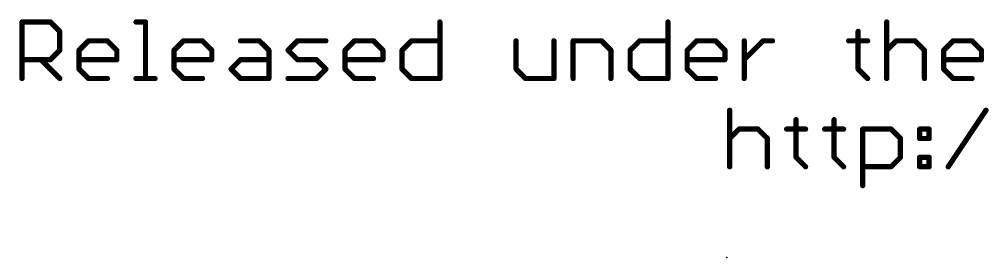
# Model space of a CAD drawing. Extents: x -98 to 15, y -2 to 10.
# Drawn here: x -97.79 to -69.96, y 1.27 to 8.13 of the extents above; entities that cross this region are included whole.
import ezdxf

# ---------------------------------------------------------------- set-up
doc = ezdxf.new("R2010")
doc.units = 0
doc.layers.add('23', color=53, linetype='CONTINUOUS')
doc.layers.add('27', color=253, linetype='CONTINUOUS')

msp = doc.modelspace()

# ---------------------------------------------------------------- linework, layer by layer
at = {"layer": '23'}
msp.add_point((-77.47, 1.27), dxfattribs=at)
at = {"layer": '27', "const_width": 0.1524}
for points in [[(-97.7138, 6.4262), (-97.7138, 8.0532)], [(-97.7138, 8.0532), (-96.9003, 8.0532)], [(-96.9003, 8.0532), (-96.6291, 7.782)], [(-94.4395, 8.0532), (-94.1683, 8.0532)], [(-94.1683, 8.0532), (-94.1683, 6.4262)], [(-85.7148, 8.0532), (-85.7148, 6.4262)], [(-79.1661, 8.0532), (-79.1661, 6.4262)], [(-72.8836, 8.0532), (-72.8836, 6.4262)], [(-96.6291, 7.782), (-96.6291, 7.2397)], [(-73.7039, 7.782), (-73.7039, 6.6974)], [(-96.0766, 7.2397), (-95.8055, 7.5109)], [(-95.8055, 7.5109), (-95.2632, 7.5109)], [(-95.2632, 7.5109), (-94.992, 7.2397)], [(-93.3481, 7.2397), (-93.0769, 7.5109)], [(-93.0769, 7.5109), (-92.5346, 7.5109)], [(-92.5346, 7.5109), (-92.2634, 7.2397)], [(-91.4397, 7.5109), (-90.8974, 7.5109)], [(-90.8974, 7.5109), (-90.6262, 7.2397)], [(-90.0737, 7.2397), (-89.8026, 7.5109)], [(-89.8026, 7.5109), (-88.9891, 7.5109)], [(-88.4366, 7.2397), (-88.1654, 7.5109)], [(-88.1654, 7.5109), (-87.6231, 7.5109)], [(-87.6231, 7.5109), (-87.3519, 7.2397)], [(-86.7994, 7.2397), (-86.5283, 7.5109)], [(-86.5283, 7.5109), (-85.7148, 7.5109)], [(-83.5251, 7.5109), (-83.5251, 6.6974)], [(-82.4405, 6.4262), (-82.4405, 7.5109)], [(-81.888, 6.4262), (-81.888, 7.5109)], [(-81.888, 7.5109), (-81.0745, 7.5109)], [(-81.0745, 7.5109), (-80.8033, 7.2397)], [(-80.2508, 7.2397), (-79.9796, 7.5109)], [(-79.9796, 7.5109), (-79.1661, 7.5109)], [(-78.6136, 7.2397), (-78.3425, 7.5109)], [(-78.3425, 7.5109), (-77.8002, 7.5109)], [(-77.8002, 7.5109), (-77.529, 7.2397)], [(-76.9765, 6.4262), (-76.9765, 7.5109)], [(-76.9765, 6.9685), (-76.4342, 7.5109)], [(-76.4342, 7.5109), (-76.163, 7.5109)], [(-73.975, 7.5109), (-73.4327, 7.5109)], [(-72.8836, 7.2397), (-72.6124, 7.5109)], [(-72.6124, 7.5109), (-72.0701, 7.5109)], [(-72.0701, 7.5109), (-71.7989, 7.2397)], [(-71.2464, 7.2397), (-70.9753, 7.5109)], [(-70.9753, 7.5109), (-70.4329, 7.5109)], [(-70.4329, 7.5109), (-70.1618, 7.2397)], [(-96.6291, 7.2397), (-96.9003, 6.9685)], [(-96.0766, 6.6974), (-96.0766, 7.2397)], [(-94.992, 7.2397), (-94.992, 6.9685)], [(-93.3481, 6.6974), (-93.3481, 7.2397)], [(-92.2634, 7.2397), (-92.2634, 6.9685)], [(-90.6262, 7.2397), (-90.6262, 6.4262)], [(-89.8026, 6.9685), (-90.0737, 7.2397)], [(-88.4366, 6.6974), (-88.4366, 7.2397)], [(-87.3519, 7.2397), (-87.3519, 6.9685)], [(-86.7994, 6.6974), (-86.7994, 7.2397)], [(-80.8033, 7.2397), (-80.8033, 6.4262)], [(-80.2508, 6.6974), (-80.2508, 7.2397)], [(-78.6136, 6.6974), (-78.6136, 7.2397)], [(-77.529, 7.2397), (-77.529, 6.9685)], [(-71.7989, 7.2397), (-71.7989, 6.4262)], [(-71.2464, 6.6974), (-71.2464, 7.2397)], [(-70.1618, 7.2397), (-70.1618, 6.9685)], [(-96.9003, 6.9685), (-97.7138, 6.9685)], [(-97.1715, 6.9685), (-96.6291, 6.4262)], [(-94.992, 6.9685), (-96.0766, 6.9685)], [(-92.2634, 6.9685), (-93.3481, 6.9685)], [(-91.7109, 6.6974), (-91.4397, 6.9685)], [(-91.4397, 6.9685), (-90.6262, 6.9685)], [(-89.2602, 6.9685), (-89.8026, 6.9685)], [(-88.9891, 6.6974), (-89.2602, 6.9685)], [(-87.3519, 6.9685), (-88.4366, 6.9685)], [(-77.529, 6.9685), (-78.6136, 6.9685)], [(-70.1618, 6.9685), (-71.2464, 6.9685)], [(-95.8055, 6.4262), (-96.0766, 6.6974)], [(-93.0769, 6.4262), (-93.3481, 6.6974)], [(-91.4397, 6.4262), (-91.7109, 6.6974)], [(-89.2602, 6.4262), (-88.9891, 6.6974)], [(-88.1654, 6.4262), (-88.4366, 6.6974)], [(-86.5283, 6.4262), (-86.7994, 6.6974)], [(-83.5251, 6.6974), (-83.254, 6.4262)], [(-79.9796, 6.4262), (-80.2508, 6.6974)], [(-78.3425, 6.4262), (-78.6136, 6.6974)], [(-73.7039, 6.6974), (-73.4327, 6.4262)], [(-70.9753, 6.4262), (-71.2464, 6.6974)], [(-95.2632, 6.4262), (-95.8055, 6.4262)], [(-94.4395, 6.4262), (-93.8972, 6.4262)], [(-92.5346, 6.4262), (-93.0769, 6.4262)], [(-90.6262, 6.4262), (-91.4397, 6.4262)], [(-90.0737, 6.4262), (-89.2602, 6.4262)], [(-87.6231, 6.4262), (-88.1654, 6.4262)], [(-85.7148, 6.4262), (-86.5283, 6.4262)], [(-83.254, 6.4262), (-82.4405, 6.4262)], [(-79.1661, 6.4262), (-79.9796, 6.4262)], [(-77.8002, 6.4262), (-78.3425, 6.4262)], [(-70.4329, 6.4262), (-70.9753, 6.4262)], [(-77.3938, 5.5132), (-77.3938, 3.8862)], [(-71.118, 3.8862), (-70.0334, 5.5132)], [(-75.4855, 5.242), (-75.4855, 4.1574)], [(-74.394, 5.242), (-74.394, 4.1574)], [(-77.3938, 4.6997), (-77.1226, 4.9709)], [(-77.1226, 4.9709), (-76.5803, 4.9709)], [(-76.5803, 4.9709), (-76.3091, 4.6997)], [(-75.7566, 4.9709), (-75.2143, 4.9709)], [(-74.6652, 4.9709), (-74.1229, 4.9709)], [(-73.5738, 3.3439), (-73.5738, 4.9709)], [(-73.5738, 4.9709), (-72.7603, 4.9709)], [(-72.7603, 4.9709), (-72.4891, 4.6997)], [(-71.9366, 4.9709), (-71.6655, 4.9709)], [(-71.9366, 4.6997), (-71.9366, 4.9709)], [(-71.6655, 4.9709), (-71.6655, 4.6997)], [(-76.3091, 4.6997), (-76.3091, 3.8862)], [(-72.4891, 4.6997), (-72.4891, 4.1574)], [(-71.6655, 4.6997), (-71.9366, 4.6997)], [(-75.4855, 4.1574), (-75.2143, 3.8862)], [(-74.394, 4.1574), (-74.1229, 3.8862)], [(-72.4891, 4.1574), (-72.7603, 3.8862)], [(-71.9366, 4.1574), (-71.6655, 4.1574)], [(-71.9366, 3.8862), (-71.9366, 4.1574)], [(-71.6655, 4.1574), (-71.6655, 3.8862)], [(-72.7603, 3.8862), (-73.5738, 3.8862)], [(-71.6655, 3.8862), (-71.9366, 3.8862)]]:
    msp.add_lwpolyline(points, dxfattribs=at)
at = {"layer": '27', "const_width": 0.0762}
for points in [[(-97.6757, 8.0532, 1), (-97.7519, 8.0532)], [(-97.7138, 8.0913, 1), (-97.7138, 8.0151)], [(-96.8734, 8.0801, 1), (-96.9272, 8.0262)], [(-96.9003, 8.0151, 1), (-96.9003, 8.0913)], [(-94.4395, 8.0913, 1), (-94.4395, 8.0151)], [(-94.1302, 8.0532, 1), (-94.2064, 8.0532)], [(-94.1683, 8.0151, 1), (-94.1683, 8.0913)], [(-85.6767, 8.0532, 1), (-85.7529, 8.0532)], [(-79.128, 8.0532, 1), (-79.2042, 8.0532)], [(-72.8455, 8.0532, 1), (-72.9217, 8.0532)], [(-96.591, 7.782, 1), (-96.6672, 7.782)], [(-96.6561, 7.7551, 1), (-96.6022, 7.809)], [(-73.6658, 7.782, 1), (-73.742, 7.782)], [(-95.8055, 7.549, 1), (-95.8055, 7.4728)], [(-95.7785, 7.4839, 1), (-95.8324, 7.5378)], [(-95.2362, 7.5378, 1), (-95.2901, 7.4839)], [(-95.2632, 7.4728, 1), (-95.2632, 7.549)], [(-93.0769, 7.549, 1), (-93.0769, 7.4728)], [(-93.0499, 7.4839, 1), (-93.1038, 7.5378)], [(-92.5076, 7.5378, 1), (-92.5615, 7.4839)], [(-92.5346, 7.4728, 1), (-92.5346, 7.549)], [(-91.4397, 7.549, 1), (-91.4397, 7.4728)], [(-90.8705, 7.5378, 1), (-90.9243, 7.4839)], [(-90.8974, 7.4728, 1), (-90.8974, 7.549)], [(-89.8026, 7.549, 1), (-89.8026, 7.4728)], [(-89.7756, 7.4839, 1), (-89.8295, 7.5378)], [(-88.9891, 7.4728, 1), (-88.9891, 7.549)], [(-88.1654, 7.549, 1), (-88.1654, 7.4728)], [(-88.1385, 7.4839, 1), (-88.1924, 7.5378)], [(-87.5961, 7.5378, 1), (-87.65, 7.4839)], [(-87.6231, 7.4728, 1), (-87.6231, 7.549)], [(-86.5283, 7.549, 1), (-86.5283, 7.4728)], [(-86.5013, 7.4839, 1), (-86.5552, 7.5378)], [(-85.7148, 7.4728, 1), (-85.7148, 7.549)], [(-83.487, 7.5109, 1), (-83.5632, 7.5109)], [(-82.4024, 7.5109, 1), (-82.4786, 7.5109)], [(-81.8499, 7.5109, 1), (-81.9261, 7.5109)], [(-81.888, 7.549, 1), (-81.888, 7.4728)], [(-81.0475, 7.5378, 1), (-81.1014, 7.4839)], [(-81.0745, 7.4728, 1), (-81.0745, 7.549)], [(-79.9796, 7.549, 1), (-79.9796, 7.4728)], [(-79.9527, 7.4839, 1), (-80.0066, 7.5378)], [(-79.1661, 7.4728, 1), (-79.1661, 7.549)], [(-78.3425, 7.549, 1), (-78.3425, 7.4728)], [(-78.3155, 7.4839, 1), (-78.3694, 7.5378)], [(-77.7732, 7.5378, 1), (-77.8271, 7.4839)], [(-77.8002, 7.4728, 1), (-77.8002, 7.549)], [(-76.9384, 7.5109, 1), (-77.0146, 7.5109)], [(-76.4342, 7.549, 1), (-76.4342, 7.4728)], [(-76.4072, 7.4839, 1), (-76.4611, 7.5378)], [(-76.163, 7.4728, 1), (-76.163, 7.549)], [(-73.975, 7.549, 1), (-73.975, 7.4728)], [(-73.4327, 7.4728, 1), (-73.4327, 7.549)], [(-72.6124, 7.549, 1), (-72.6124, 7.4728)], [(-72.5855, 7.4839, 1), (-72.6394, 7.5378)], [(-72.0432, 7.5378, 1), (-72.097, 7.4839)], [(-72.0701, 7.4728, 1), (-72.0701, 7.549)], [(-70.9753, 7.549, 1), (-70.9753, 7.4728)], [(-70.9483, 7.4839, 1), (-71.0022, 7.5378)], [(-70.406, 7.5378, 1), (-70.4599, 7.4839)], [(-70.4329, 7.4728, 1), (-70.4329, 7.549)], [(-96.6672, 7.2397, 1), (-96.591, 7.2397)], [(-96.6022, 7.2128, 1), (-96.6561, 7.2666)], [(-96.0385, 7.2397, 1), (-96.1147, 7.2397)], [(-96.1036, 7.2666, 1), (-96.0497, 7.2128)], [(-94.9539, 7.2397, 1), (-95.0301, 7.2397)], [(-95.0189, 7.2128, 1), (-94.965, 7.2666)], [(-93.31, 7.2397, 1), (-93.3862, 7.2397)], [(-93.375, 7.2666, 1), (-93.3211, 7.2128)], [(-92.2253, 7.2397, 1), (-92.3015, 7.2397)], [(-92.2903, 7.2128, 1), (-92.2364, 7.2666)], [(-90.5881, 7.2397, 1), (-90.6643, 7.2397)], [(-90.6532, 7.2128, 1), (-90.5993, 7.2666)], [(-90.0468, 7.2666, 1), (-90.1007, 7.2128)], [(-90.1007, 7.2666, 1), (-90.0468, 7.2128)], [(-88.3985, 7.2397, 1), (-88.4747, 7.2397)], [(-88.4635, 7.2666, 1), (-88.4096, 7.2128)], [(-87.3138, 7.2397, 1), (-87.39, 7.2397)], [(-87.3789, 7.2128, 1), (-87.325, 7.2666)], [(-86.7613, 7.2397, 1), (-86.8375, 7.2397)], [(-86.8264, 7.2666, 1), (-86.7725, 7.2128)], [(-80.7652, 7.2397, 1), (-80.8414, 7.2397)], [(-80.8302, 7.2128, 1), (-80.7764, 7.2666)], [(-80.2127, 7.2397, 1), (-80.2889, 7.2397)], [(-80.2777, 7.2666, 1), (-80.2239, 7.2128)], [(-78.5755, 7.2397, 1), (-78.6517, 7.2397)], [(-78.6406, 7.2666, 1), (-78.5867, 7.2128)], [(-77.4909, 7.2397, 1), (-77.5671, 7.2397)], [(-77.5559, 7.2128, 1), (-77.502, 7.2666)], [(-72.9105, 7.2666, 1), (-72.8567, 7.2128)], [(-71.7608, 7.2397, 1), (-71.837, 7.2397)], [(-71.8259, 7.2128, 1), (-71.772, 7.2666)], [(-71.2083, 7.2397, 1), (-71.2845, 7.2397)], [(-71.2734, 7.2666, 1), (-71.2195, 7.2128)], [(-70.1237, 7.2397, 1), (-70.1999, 7.2397)], [(-70.1887, 7.2128, 1), (-70.1348, 7.2666)], [(-97.7138, 7.0066, 1), (-97.7138, 6.9304)], [(-97.1445, 6.9955, 1), (-97.1984, 6.9416)], [(-96.9272, 6.9955, 1), (-96.8734, 6.9416)], [(-96.9003, 6.9304, 1), (-96.9003, 7.0066)], [(-96.0766, 7.0066, 1), (-96.0766, 6.9304)], [(-95.0301, 6.9685, 1), (-94.9539, 6.9685)], [(-94.992, 6.9304, 1), (-94.992, 7.0066)], [(-93.3481, 7.0066, 1), (-93.3481, 6.9304)], [(-92.3015, 6.9685, 1), (-92.2253, 6.9685)], [(-92.2634, 6.9304, 1), (-92.2634, 7.0066)], [(-91.4397, 7.0066, 1), (-91.4397, 6.9304)], [(-91.4128, 6.9416, 1), (-91.4667, 6.9955)], [(-90.6262, 6.9304, 1), (-90.6262, 7.0066)], [(-89.8026, 7.0066, 1), (-89.8026, 6.9304)], [(-89.8295, 6.9416, 1), (-89.7756, 6.9955)], [(-89.2333, 6.9955, 1), (-89.2872, 6.9416)], [(-89.2602, 6.9304, 1), (-89.2602, 7.0066)], [(-88.4366, 7.0066, 1), (-88.4366, 6.9304)], [(-87.39, 6.9685, 1), (-87.3138, 6.9685)], [(-87.3519, 6.9304, 1), (-87.3519, 7.0066)], [(-78.6136, 7.0066, 1), (-78.6136, 6.9304)], [(-77.5671, 6.9685, 1), (-77.4909, 6.9685)], [(-77.529, 6.9304, 1), (-77.529, 7.0066)], [(-77.0034, 6.9955, 1), (-76.9495, 6.9416)], [(-71.2464, 7.0066, 1), (-71.2464, 6.9304)], [(-70.1999, 6.9685, 1), (-70.1237, 6.9685)], [(-70.1618, 6.9304, 1), (-70.1618, 7.0066)], [(-96.0497, 6.7243, 1), (-96.1036, 6.6704)], [(-96.1147, 6.6974, 1), (-96.0385, 6.6974)], [(-93.3211, 6.7243, 1), (-93.375, 6.6704)], [(-93.3862, 6.6974, 1), (-93.31, 6.6974)], [(-91.684, 6.7243, 1), (-91.7378, 6.6704)], [(-91.7378, 6.7243, 1), (-91.684, 6.6704)], [(-88.9621, 6.6704, 1), (-89.016, 6.7243)], [(-89.016, 6.6704, 1), (-88.9621, 6.7243)], [(-88.4096, 6.7243, 1), (-88.4635, 6.6704)], [(-88.4747, 6.6974, 1), (-88.3985, 6.6974)], [(-86.7725, 6.7243, 1), (-86.8264, 6.6704)], [(-86.8375, 6.6974, 1), (-86.7613, 6.6974)], [(-83.4982, 6.7243, 1), (-83.5521, 6.6704)], [(-83.5632, 6.6974, 1), (-83.487, 6.6974)], [(-80.2239, 6.7243, 1), (-80.2777, 6.6704)], [(-80.2889, 6.6974, 1), (-80.2127, 6.6974)], [(-78.5867, 6.7243, 1), (-78.6406, 6.6704)], [(-78.6517, 6.6974, 1), (-78.5755, 6.6974)], [(-73.6769, 6.7243, 1), (-73.7308, 6.6704)], [(-73.742, 6.6974, 1), (-73.6658, 6.6974)], [(-71.2195, 6.7243, 1), (-71.2734, 6.6704)], [(-71.2845, 6.6974, 1), (-71.2083, 6.6974)], [(-97.7519, 6.4262, 1), (-97.6757, 6.4262)], [(-96.6561, 6.3993, 1), (-96.6022, 6.4531)], [(-95.8055, 6.4643, 1), (-95.8055, 6.3881)], [(-95.8324, 6.3993, 1), (-95.7785, 6.4531)], [(-95.2632, 6.3881, 1), (-95.2632, 6.4643)], [(-94.4395, 6.4643, 1), (-94.4395, 6.3881)], [(-94.2064, 6.4262, 1), (-94.1302, 6.4262)], [(-93.8972, 6.3881, 1), (-93.8972, 6.4643)], [(-93.0769, 6.4643, 1), (-93.0769, 6.3881)], [(-93.1038, 6.3993, 1), (-93.0499, 6.4531)], [(-92.5346, 6.3881, 1), (-92.5346, 6.4643)], [(-91.4397, 6.4643, 1), (-91.4397, 6.3881)], [(-91.4667, 6.3993, 1), (-91.4128, 6.4531)], [(-90.6643, 6.4262, 1), (-90.5881, 6.4262)], [(-90.6262, 6.3881, 1), (-90.6262, 6.4643)], [(-90.0737, 6.4643, 1), (-90.0737, 6.3881)], [(-89.2872, 6.4531, 1), (-89.2333, 6.3993)], [(-89.2602, 6.3881, 1), (-89.2602, 6.4643)], [(-88.1654, 6.4643, 1), (-88.1654, 6.3881)], [(-88.1924, 6.3993, 1), (-88.1385, 6.4531)], [(-87.6231, 6.3881, 1), (-87.6231, 6.4643)], [(-86.5283, 6.4643, 1), (-86.5283, 6.3881)], [(-86.5552, 6.3993, 1), (-86.5013, 6.4531)], [(-85.7529, 6.4262, 1), (-85.6767, 6.4262)], [(-85.7148, 6.3881, 1), (-85.7148, 6.4643)], [(-83.254, 6.4643, 1), (-83.254, 6.3881)], [(-83.2809, 6.3993, 1), (-83.227, 6.4531)], [(-82.4786, 6.4262, 1), (-82.4024, 6.4262)], [(-82.4405, 6.3881, 1), (-82.4405, 6.4643)], [(-81.9261, 6.4262, 1), (-81.8499, 6.4262)], [(-80.8414, 6.4262, 1), (-80.7652, 6.4262)], [(-79.9796, 6.4643, 1), (-79.9796, 6.3881)], [(-80.0066, 6.3993, 1), (-79.9527, 6.4531)], [(-79.2042, 6.4262, 1), (-79.128, 6.4262)], [(-79.1661, 6.3881, 1), (-79.1661, 6.4643)], [(-78.3425, 6.4643, 1), (-78.3425, 6.3881)], [(-78.3694, 6.3993, 1), (-78.3155, 6.4531)], [(-77.8002, 6.3881, 1), (-77.8002, 6.4643)], [(-77.0146, 6.4262, 1), (-76.9384, 6.4262)], [(-73.4596, 6.3993, 1), (-73.4058, 6.4531)], [(-72.9217, 6.4262, 1), (-72.8455, 6.4262)], [(-71.837, 6.4262, 1), (-71.7608, 6.4262)], [(-70.9753, 6.4643, 1), (-70.9753, 6.3881)], [(-71.0022, 6.3993, 1), (-70.9483, 6.4531)], [(-70.4329, 6.3881, 1), (-70.4329, 6.4643)], [(-77.3557, 5.5132, 1), (-77.4319, 5.5132)], [(-70.0017, 5.4921, 1), (-70.0651, 5.5343)], [(-75.4474, 5.242, 1), (-75.5236, 5.242)], [(-74.3559, 5.242, 1), (-74.4321, 5.242)], [(-77.1226, 5.009, 1), (-77.1226, 4.9328)], [(-77.0957, 4.9439, 1), (-77.1496, 4.9978)], [(-76.5534, 4.9978, 1), (-76.6072, 4.9439)], [(-76.5803, 4.9328, 1), (-76.5803, 5.009)], [(-75.7566, 5.009, 1), (-75.7566, 4.9328)], [(-75.2143, 4.9328, 1), (-75.2143, 5.009)], [(-74.6652, 5.009, 1), (-74.6652, 4.9328)], [(-74.1229, 4.9328, 1), (-74.1229, 5.009)], [(-73.5357, 4.9709, 1), (-73.6119, 4.9709)], [(-73.5738, 5.009, 1), (-73.5738, 4.9328)], [(-72.7333, 4.9978, 1), (-72.7872, 4.9439)], [(-72.7603, 4.9328, 1), (-72.7603, 5.009)], [(-71.9366, 5.009, 1), (-71.9366, 4.9328)], [(-71.8985, 4.9709, 1), (-71.9747, 4.9709)], [(-71.6274, 4.9709, 1), (-71.7036, 4.9709)], [(-71.6655, 4.9328, 1), (-71.6655, 5.009)], [(-77.4207, 4.7266, 1), (-77.3669, 4.6728)], [(-76.271, 4.6997, 1), (-76.3472, 4.6997)], [(-76.3361, 4.6728, 1), (-76.2822, 4.7266)], [(-72.451, 4.6997, 1), (-72.5272, 4.6997)], [(-72.5161, 4.6728, 1), (-72.4622, 4.7266)], [(-71.9366, 4.7378, 1), (-71.9366, 4.6616)], [(-71.9747, 4.6997, 1), (-71.8985, 4.6997)], [(-71.7036, 4.6997, 1), (-71.6274, 4.6997)], [(-71.6655, 4.6616, 1), (-71.6655, 4.7378)], [(-75.4585, 4.1843, 1), (-75.5124, 4.1304)], [(-75.5236, 4.1574, 1), (-75.4474, 4.1574)], [(-74.3671, 4.1843, 1), (-74.421, 4.1304)], [(-74.4321, 4.1574, 1), (-74.3559, 4.1574)], [(-72.5272, 4.1574, 1), (-72.451, 4.1574)], [(-72.4622, 4.1304, 1), (-72.516, 4.1843)], [(-71.9366, 4.1955, 1), (-71.9366, 4.1193)], [(-71.8985, 4.1574, 1), (-71.9747, 4.1574)], [(-71.6274, 4.1574, 1), (-71.7036, 4.1574)], [(-71.6655, 4.1193, 1), (-71.6655, 4.1955)], [(-77.4319, 3.8862, 1), (-77.3557, 3.8862)], [(-76.3472, 3.8862, 1), (-76.271, 3.8862)], [(-75.2413, 3.8593, 1), (-75.1874, 3.9131)], [(-74.1498, 3.8593, 1), (-74.0959, 3.9131)], [(-73.5738, 3.9243, 1), (-73.5738, 3.8481)], [(-72.7872, 3.9131, 1), (-72.7333, 3.8593)], [(-72.7603, 3.8481, 1), (-72.7603, 3.9243)], [(-71.9366, 3.9243, 1), (-71.9366, 3.8481)], [(-71.9747, 3.8862, 1), (-71.8985, 3.8862)], [(-71.7036, 3.8862, 1), (-71.6274, 3.8862)], [(-71.6655, 3.8481, 1), (-71.6655, 3.9243)], [(-71.1497, 3.9073, 1), (-71.0863, 3.8651)], [(-73.6119, 3.3439, 1), (-73.5357, 3.3439)]]:
    msp.add_lwpolyline(points, format="xyb", dxfattribs=at)

doc.saveas('drawing.dxf')
